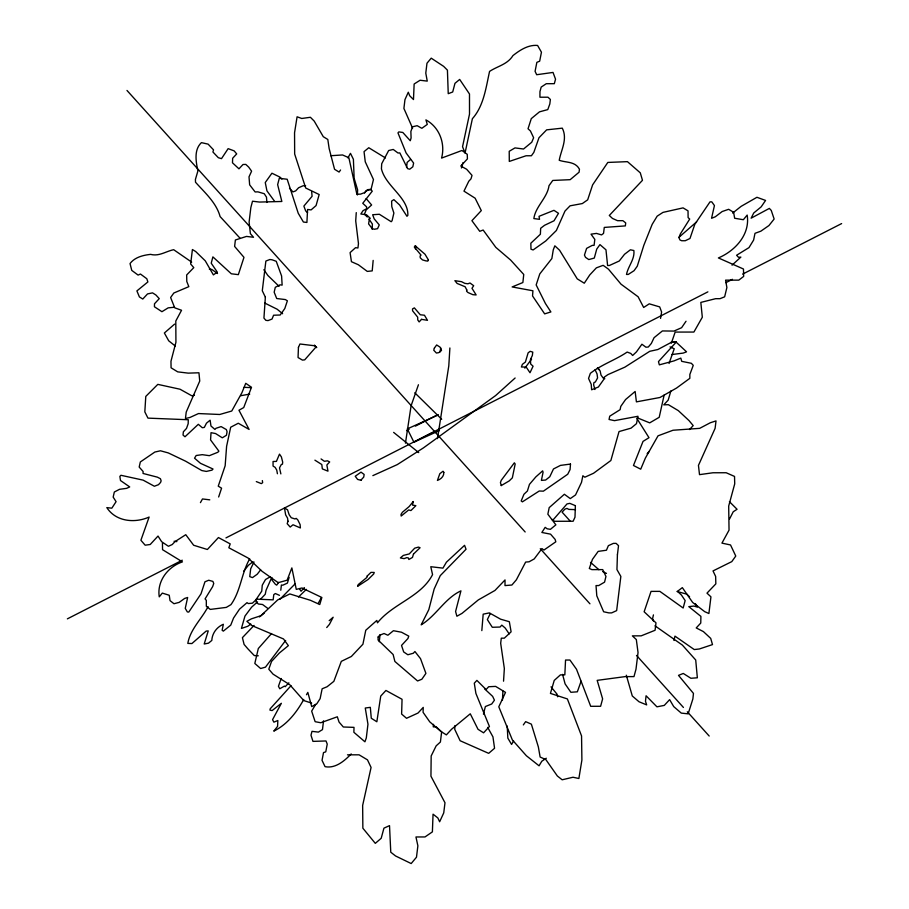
<?xml version="1.0" encoding="UTF-8"?>
<svg xmlns="http://www.w3.org/2000/svg" width="909" height="909" viewBox="0 0 909 909"><rect width="100%" height="100%" fill="white"/><g stroke="black" fill="none" stroke-linecap="round" stroke-linejoin="round"><path stroke-width="1.36" d="M323.536 720.826L322.479 729.62L318.4 732.109L312.003 731.347L310.992 735.188L312.957 741.38L325.99 740.96L327.24 744.096L325.763 751.857L323.513 752.572L322.036 760.344L325.058 766.662C335.489 768.719 344.477 760.913 351.204 753.925M372.213 229.375L372.372 224.046L368.929 218.978M454.932 725.564L454.75 729.359L460.124 740.733L488.667 753.345L494.564 748.266L492.951 736.881L487.713 727.405M502.438 700.18L502.927 691.033M357.362 194.98L357.623 189.913L354.146 178.334L353.396 159.28L350.465 153.348L347.92 157.905M481.827 630.619L483.179 614.166L489.36 612.893L500.62 619.199L509.335 621.711L511.108 631.835L504.313 638.175L501.302 638.175L500.677 643.242L504.347 668.535L503.541 681.193M373.167 260.406L372.213 270.882L367.281 271.405L358.351 264.758L351.431 261.69L350.09 252.611L355.544 247.68L357.941 247.975L358.464 243.567L355.714 220.921L356.26 212.615M449.887 347.977L448.785 365.929L437.479 438.627M379.269 641.72L380.053 634.698M280.779 590.225L281.404 585.032L282.813 585.203L287.38 583.112L289.142 577.397M406.539 167.415L407.152 162.393L410.538 159.45M433.548 724.325L433.241 726.859L436.24 726.859L441.649 731.904L440.399 742.028L436.172 745.834L431.173 755.97L430.946 776.206L444.99 802.761L443.74 812.885L439.649 821.747L437.854 817.952L433.048 814.169L432.389 831.883L424.992 836.95L415.958 836.973L417.879 845.824L416.481 857.21L411.186 863.55L395.574 855.983L390.768 852.199L389.518 825.622L383.939 828.167L381.189 838.291L375.303 843.359L362.861 828.201L362.646 805.431L371.077 767.457L367.486 759.867L359.078 754.822L347.488 754.834M405.459 443.126L411.095 405.766L418.435 384.757M415.413 248.907L415.845 246.18M660.559 318.411L661.604 311.992L659.695 306.901L649.265 303.833L643.663 307.469L638.118 296.777L621.029 284.187L608.451 269.155L603.144 265.326L596.349 267.86L589.725 274.984L584.282 283.21L577.249 278.87L559.592 250.248L554.842 245.828L553.263 249.895L551.854 258.554L539.787 273.904L536.162 284.926L545.434 303.526L550.888 311.935L544.65 313.878L532.538 295.959L532.924 290.778L512.142 286.937L522.88 282.529L523.743 274.473L510.608 260.031L495.814 247.362L483.145 230.034L479.747 231.306L471.919 220.682L481.304 210.593L475.123 198.196L463.976 191.14L468.783 181.221L470.998 178.846L472.021 175.369L466.635 169.244L460.783 166.017L467.419 158.893L467.249 154.314L461.954 150.485L441.569 158.098C445.524 143.452 439.377 127.192 425.923 119.886L427.275 124.408L421.856 128.305L417.14 125.692L412.55 126.783L410.868 131.475L411.095 137.941L410.277 140.747L402.801 132.453L398.846 131.896L397.96 132.862L406.084 152.928L413.618 163.075L412.822 166.802L409.675 169.222L407.562 168.608L399.835 152.917L397.983 152.985L393.233 149.451L388.643 150.542L381.712 163.745L381.428 168.847C385.609 186.288 408.539 197.548 407.846 215.331L406.959 216.285L399.608 204.98L393.87 199.639L391.609 201.105L391.802 206.65L393.881 213.058L392.074 220.751L391.188 221.716L379.348 214.263L372.656 214.74L374.19 218.853L379.269 224.909L377.553 228.682L374.338 229.25L372.236 228.636L368.588 223.909L369.349 219.251L370.247 218.296L366.418 214.729L360.839 214.001L363.032 210.683L366.657 208.706L366.588 206.854L362.759 203.286L372.281 191.151L370.361 189.367L367.372 189.708L364.691 192.583L360.589 194.117L356.885 194.242L348.874 157.746L342.534 154.962L330.728 155.723M462.999 162.62L461.42 167.983M465.056 153.019L472.385 118.715C483.793 105.887 485.951 87.65 489.565 71.413C497.496 66.118 507.461 64.494 512.926 55.619C519.925 50.086 528.254 44.609 537.594 45.45L541.446 52.199L539.673 61.198L536.855 62.335L535.083 71.345L536.674 74.72L553.024 72.436L555.535 79.185L554.32 83.685L546.286 83.708L541.185 87.094L539.957 91.593L539.935 97.218L547.968 97.206L550.377 99.456L549.82 103.956L547.786 109.591L539.48 111.852L531.288 118.624L528.038 128.76L530.436 130.998L533.628 137.748L531.731 142.258L523.539 149.019L514.983 147.906L509.21 151.292L509.301 161.427L526.061 155.769L531.413 155.757L533.833 152.382L538.98 137.736L546.639 129.851L562.285 128.158C567.852 139.054 561.103 149.883 559.228 160.279C566.193 162.825 575.147 161.188 579.453 169.21L579.078 172.199L570.17 179.675L552.752 180.448L549.002 185.686C547.332 197.912 535.492 206.434 533.856 218.58L539.548 219.319L539.026 216.331L553.967 210.331L558.49 213.308L554.024 220.785L544.582 225.284L540.662 228.273L540.378 234.249L530.833 243.226L530.992 249.202L533.117 249.952L545.764 240.965L556.376 230.488L564.989 211.058L570.068 205.82L582.339 203.559L587.68 199.821L592.623 184.868L607.814 162.438L627.449 161.654L640.288 172.835L642.481 180.3L609.303 215.467L612.484 218.444L617.541 220.682L622.87 220.671L625.71 222.91L625.347 225.898L604.28 227.42L603.542 233.397L601.588 234.897L596.44 233.408L591.02 234.17L594.816 239.397L594.088 245.373L592.304 245.373L586.612 248.373L584.453 255.099L585.51 257.338L588.782 259.565L594.304 258.065L596.736 249.1L599.951 244.612L605.973 249.827L607.598 265.508L609.371 265.508L619.256 261.008L624.528 254.281L630.403 249.793L633.868 250.532C634.925 259.36 628.108 266.155 626.494 274.45L628.267 274.438L634.05 270.7L637.266 266.212L643.833 245.282L652.173 224.364L657.184 216.137L662.979 212.388L683.068 207.877L688.033 210.854L688.102 217.581L689.692 219.069L680.307 234.022L678.955 237.76L680.012 239.999L681.705 240.737L685.25 240.737L689.976 238.488L694.828 224.284L710.009 201.855L711.792 201.855L714.44 205.582L711.554 218.285L715.292 216.785L722.144 211.547L728.643 209.297L733.608 212.274L734.654 218.251L743.346 219.728L747.164 215.081C750.323 234.431 735.222 250.816 718.405 257.94L743.471 269.007L743.664 276.416L738.801 280.131L725.587 280.154L726.882 287.551L724.643 296.823L720.008 298.675L715.61 298.686L700.828 302.413L702.316 317.23L693.897 332.058L675.171 332.08L671.331 343.204M664.138 395.063L659.207 417.299L649.708 422.867L637.254 417.799M653.435 614.893L652.594 618.597L653.389 621.006M673.944 640.481L674.967 636.141L694.26 649.56L699.328 648.981L712.497 644.595L710.713 638.391L703.407 631.596L696.226 627.926L700.759 623.063L700.907 616.393L688.806 606.644L693.874 606.064L697.442 607.11L695.362 603.656M483.452 714.122L485.383 706.532L491.724 703.986L494.439 700.191L492.655 696.396L484.554 688.817M439.786 352.158L440.899 348.045M670.876 390.961L668.195 400.096L663.775 404.846L668.354 404.675L678.319 410.629L688.999 420.572L693.192 425.594L689.511 429.548M218.649 496.984L221.569 488.19L218.251 486.156L225.159 465.76L226.602 446.33L230.681 427.23L238.283 423.242L249.1 429.434L238.953 410.254L243.726 407.562L251.498 387.268L245.748 383.314L241.953 392.654L231.738 411.027L219.751 414.481L198.503 413.561L190.026 417.436L185.447 418.526L186.22 412.084L199.741 381.041L198.946 372.781L188.231 373.133L177.698 371.861L171.074 367.804L170.972 361.259L175.926 342.261L175.801 321.013L181.55 310.276L174.721 307.821L170.619 297.527L173.824 293.016L188.833 286.653L186.788 281.506L186.675 274.961L193.787 267.644L190.663 264.008L192.413 249.52L195.719 251.554L205.286 260.86L213.388 274.904L217.285 272.109L211.229 263.212L212.888 256.883L231.318 273.791L238.34 274.643L243.976 257.349L234.613 246.43L235.386 239.987L246.498 236.42L253.509 237.272L250.384 233.624L249.111 222.046L250.85 207.547L252.509 201.219L259.519 202.059L281.847 201.48L277.643 184.641L279.29 178.312L287.187 179.255L298.232 213.251L303.401 222.035L306.912 222.455L307.583 209.468L311.094 209.899L316.059 205.593L319.173 194.537L305.708 188.015L294.664 154.03L294.55 132.782L297.084 116.795L301.754 118.477L310.401 117.284L314.207 121.09L323.274 136.691L327.808 139.463L329.149 148.553L334.557 169.29L339.091 172.062L340.557 170.006M669.047 363.475L674.228 348.749L670.047 346.908M281.211 678.5L278.449 686.272L279.767 688.761L284.415 686.102L285.21 686.681L288.869 682.841M581.09 681.25L577.34 691.817L570.875 692.294L565.091 683.875L562.569 674.376M271.564 577.885L266.053 590.282L265.235 594.281L260.542 599.224M208.047 606.633C201.718 619.006 190.265 629.164 187.811 643.402L191.913 643.549L206.15 631.085L208.241 630.914L204.195 644.004L208.491 643.163L211.808 640.436C212.161 633.243 216.819 627.074 223.353 624.256L222.137 630.244L223.33 631.13L230.75 625.119L233.568 618.006L239.499 609.178L247.021 602.656L248.214 603.542L252.407 603.201L255.815 599.963L261.747 591.134L262.269 585.203L265.496 579.533L270.166 576.851M254.02 561.978L250.679 568.829L249.748 576.613L252.497 577.601L257.213 574.227L260.61 569.886M729.563 518.959L733.233 511.767L737.063 509.279L729.427 501.666M318.161 603.496L321.104 598.042M200.435 502.632L202.48 498.961L209.786 499.836M513.574 740.937L511.585 744.448L507.847 738.131L507.211 726.03M303.776 699.441C296.732 712.247 287.187 724.609 273.768 731.131L277.563 726.405L277.847 720.519L273.87 722.155L272.552 719.655L281.37 703.293L272.121 710.577L269.939 710.099L270.212 708.781L291.005 685.716M306.481 694.749L307.821 692.397L311.719 706.611L316.821 703.759L320.127 698.646L322.138 688.783L327.081 686.761L333.842 681.352L341.318 661.354L351.363 656.48L362.918 644.22L365.77 630.255L376.826 620.449L377.474 622.824C392.938 603.462 421.015 597.031 432.559 574.636L430.786 566.716L442.944 568.125L446.421 562.182L464.567 545.332L466.033 549.252L440.286 575.613L434.15 589.043L428.798 609.678L421.185 624.847C436.184 615.734 444.921 598.236 460.931 590.861L455.591 611.496L456.886 616.234L461.988 613.393L478.316 599.917L494.951 590.464L505.029 579.942L505.006 585.589L511.903 585.021L516.369 579.806L525.641 562.08L529.095 561.785L534.197 558.944L541.969 548.604L543.934 550.059L555.797 541.809L555.149 539.435L550.57 534.162L541.866 532.469L545.173 527.345L547.138 528.799L550.422 529.333L555.865 524.845L547.854 514.199L549.195 507.631L564.375 494.257L570.273 498.609L575.545 494.939L581.521 482.338L582.862 475.759L584.828 477.214L593.554 473.259L610.859 460.522L619.029 431.57L631.039 428.15L636.482 423.662L637.993 416.277L614.473 420.651L609.053 419.481L609.723 416.197L620.108 409.675L620.779 406.391L625.574 399.54L635.141 391.472L636.414 401.869L659.934 397.494L676.569 388.041L689.84 378.326L689.851 374.463L693.26 365.35L691.363 363.305L681.705 361.339L680.818 358.101L674.069 360.873L659.343 364.85L658.457 361.612L676.398 341.92L672.58 341.682L657.832 349.533L649.742 351.306L624.858 367.156L607.871 374.644L604.269 377.144L603.803 379.394L598.383 387.018L591.634 389.779L591.214 384.302L588.543 378.451L590.35 373.338C601.599 364.486 615.393 360.066 627.165 352.067L630.755 353.431L632.653 355.476L636.482 351.851L641.913 344.227L645.935 347.204L648.299 347.011L651.344 343.443L654.06 337.705L662.4 330.944L673.967 331.081L681.614 327.694L686.022 321.252M315.628 704.441L311.662 711.122L315.139 721.689L320.775 722.746L337.319 716.792L339.057 722.064L343.318 726.995L354.01 727.37L353.874 732.29L364.929 741.801L366.304 737.938L367.952 724.223L365.27 708.031L370.327 707.338L371.281 718.246L376.849 721.769L380.735 696.089L385.927 690.465L402.051 699.282L401.619 714.065L406.539 718.292L418.026 713.031L423.23 707.407L423.083 712.326L429.741 721.837L440.797 731.359L446.364 734.881L451.557 729.257L470.271 713.804L478.009 729.291L483.577 732.824L489.428 726.496L475.896 693.408L474.293 683.204L476.895 680.386L486.076 689.545L488.678 686.738L495.621 686.397L505.518 692.385L498.802 706.804L512.335 739.892L526.368 755.743L539.071 765.81L541.787 761.242L546.298 758.231M490.315 613.518L487.349 619.586L492.292 627.278L500.041 627.051L501.813 625.131L505.177 628.017L509.176 633.88M364.554 192.969L366.02 190.924L371.077 189.299L373.463 179.539L365.259 161.813L364.043 151.633L368.77 147.735L385.473 157.961M249.725 558.83C241.487 572.977 240.76 591.009 230.943 604.655L226.307 607.394L210.263 609.416L206.332 606.303L206.32 600.383L205.07 598.906L212.638 586.646L213.74 583.487L212.911 581.408L208.74 580.249L204.968 581.771L201.014 593.816L188.765 612.098L187.345 611.927L185.254 608.382L187.652 597.474L184.663 598.429L179.164 602.383L173.971 603.735L170.04 600.633L169.244 595.259L162.325 593.111L159.257 596.838C156.803 581.146 167.835 566.761 182.448 561.876L162.552 549.684L162.45 543.139M278.665 582.396L276.722 585.135L275.382 584.305L271.961 579.942L271.746 577.476M523.334 724.905L525.663 721.644L531.379 724.166L538.355 746.937L540.128 757.049L545.832 759.572L557.365 776.002L562.16 779.786L573.011 777.24L578.874 778.502L581.896 760.026L581.555 735.949L567.375 698.93L550.434 693.408L554.229 680.432L560.421 674.876L564.83 674.864L565.546 660.048L569.943 660.036L576.522 669.285L590.702 706.304L600.61 706.282L602.622 698.873L597.179 680.364L625.176 676.614L633.982 676.603L635.993 669.194L638.038 652.526L636.323 639.561L632.38 635.868L641.186 635.846L655.082 630.267L655.991 622.858L644.14 611.768L651.049 591.384L659.866 591.373L683.148 608.007L685.159 600.588L681.432 595.043L677.478 591.339L682.341 587.634L692.635 602.428L704.714 611.666L708.895 613.518L710.94 596.849L706.986 593.145L715.837 583.873L715.644 576.465L713.02 570.92L731.779 561.626L735.767 556.058L730.529 544.957L721.939 543.127L729.041 530.152L728.688 506.074L734.722 483.838L734.529 476.43L726.177 472.748L712.963 472.771L699.51 474.646L698.453 465.385L715.11 428.321L716.019 420.912L710.281 422.765L699.691 428.344L673.035 430.241L658.036 435.82L645.39 458.068L640.72 469.18L633.471 465.488L643.027 441.399L648.992 437.683L636.902 418.492M524.834 368.156L531.56 359.18M285.642 640.447L265.473 667.149L260.622 668.524L254.815 663.468L258.315 648.526L271.552 633.539M243.737 571.102L248.464 565.239L252.838 561.853M279.972 599.236L295.232 583.748M326.717 627.54L329.422 624.381L333.16 617.234L329.172 620.688M304.39 587.6L301.038 591.236L299.663 589.066M647.163 453.625L649.367 451.25M254.054 625.437L242.408 637.652L244.101 644.447L247.884 648.844L254.259 655.537L258.27 655.775M259.417 616.927L264.167 613.189M298.504 596.986L306.378 589.373M515.119 378.008L495.598 395.585L423.435 447.887L397.256 464.613L372.86 475.634M257.554 601.872L251.6 607.189L244.964 616.086L241.43 628.426L247.805 626.267L250.816 624.063M678.943 237.317L696.624 221.853M174.596 324.115L164.37 333.001L168.722 340.818L175.323 346.056M732.643 213.07L741.176 206.32L756.936 197.287L765.571 200.435L761.163 206.866L753.731 213.001L751.129 218.183L769.355 208.4L771.264 210.445L774.138 219.035L768.957 225.534L760.844 231.181L754.993 233.318L753.618 240.056L748.982 247.612L736.597 255.259L738.506 257.304L740.858 257.111L732.04 265.178M415.992 440.888L413.89 442.138L407.323 428.9L437.979 415.027M432.639 432.468L413.89 442.138L439.433 430.571M406.618 430.605L409.13 429.321M415.402 426.116L438.024 414.572M67.368 618.859L182.266 560.205M225.955 537.901L707.884 291.857M725.893 282.665L732.438 279.324M742.619 274.12L841.632 223.58M194.458 395.267L191.776 395.767L180.027 389.222L157.814 384.371L145.781 396.415L144.826 411.879L147.951 418.129L188.288 419.742L188.174 423.719L186.515 428.4L183.368 431.798L183.027 435.059L185.004 436.763L198.321 424.298L202.287 427.707L204.32 427.423L206.479 423.174L210.115 420.197L210.968 426.014L214.933 429.423L215.978 428.298L221.114 426.594L226.364 429.582L227.057 431.718L226.443 435.263L222.307 437.808L215.581 433.548L211.024 432.684L210.57 439.922L218.876 451.148L217.83 452.273L209.354 455.67L202.264 454.67L196.151 455.511L194.549 458.204L200.491 463.329L213.036 469.021L211.979 470.146L206.354 471.419L201.809 470.567L185.572 461.17L168.29 452.921L160.473 450.784L154.848 452.046L140.338 461.965L139.179 467.067L143.111 471.476L143.054 473.464L157.427 477.168L160.427 478.736L161.132 480.861L160.575 482.429L158.484 484.69L154.371 486.247L143.122 480.134L120.908 475.282L119.863 476.407L120.499 480.531L129.714 486.929L126.624 488.338L119.488 489.326L114.329 492.019L113.17 497.121L116.079 501.666L111.83 508.188L106.83 507.608C115.807 521.664 134.793 523.47 149.121 517.051L140.895 540.264L145.156 545.195L150.224 544.491L158.018 536.06L161.632 541.696L168.426 546.275L172.255 544.525L174.858 541.719L185.766 534.697L193.651 545.252L207.377 549.502L218.433 537.549L230.204 543.9L228.841 547.763L248.066 558.001L262.167 571.386L278.211 582.669L287.096 580.215L291.857 567.909L296.277 589.373L301.981 587.975L321.866 597.497L319.763 604.53L310.446 600.304L289.846 593.941L277.711 599.906L260.883 615.711L251.35 618.87L246.873 621.324L251.782 625.551L283.517 638.959L288.358 645.651L279.336 653.026L271.53 661.468L268.791 669.206L273.052 674.137L289.755 684.704L303.776 700.555L311.685 703.146M240.794 395.688L249.725 394.108M671.978 354.521L683.148 353.101L686.545 351.828L675.864 341.886L671.285 342.045M174.471 307.253L168.176 307.856L161.938 311.696L154.428 306.765L154.507 303.776L159.257 298.641L155.916 295.005L152.53 292.868L147.519 293.925L142.781 299.05L139.395 296.913L136.895 290.914L147.872 281.949L146.815 278.745L140.44 274.029L138.111 275.097L131.748 270.382L130.032 263.542C134.827 257.202 143.065 255.213 150.576 254.372C159.132 256.633 165.847 251.316 173.676 249.702L191.685 262.122M305.64 185.754L303.14 185.754L298.584 187.765L295.686 190.879L292.948 191.901L289.505 188.254M575.499 509.631L568.807 509.392L566.977 508.392L564.864 509.176L562.103 512.142L570.045 520.948M244.089 387.325L250.929 387.62M209.343 269.132L211.763 269.416L217.524 273.541M174.073 541.264L176.88 541.605M677 591.441L686.795 594.168L689.567 596.759M256.304 481.588L261.337 483.622L262.667 482.679L262.337 480.577M604.815 378.712L603.076 377.939L601.019 375.053L600.145 371.02L597.963 367.838M279.449 595.338L275.359 593.532L273.779 594.656L273.154 599.849L256.372 599.145L256.054 601.747L258.304 603.996L262.553 604.508L267.814 608.428M602.678 571.545L606.462 573.409M264.86 303.117L277.154 309.23L282.631 313.73M321.059 458.943L324.365 461.272L327.501 460.84L329.683 461.931L326.865 464.976L327.979 471.157L322.331 468.896L321.809 464.533L314.912 460.17M654.969 625.812L682.375 645.083L695.715 660.002L697.351 677.796L690.885 678.273L683.284 673.455L678.5 675.364L693.465 693.419L692.874 698.941L688.147 713.849L681.284 713.111L673.728 706.611L669.626 699.635L664.297 705.395L656.934 706.827L646.072 695.76L645.481 701.282L646.663 704.895L639.016 701.759L632.289 695.976L626.312 675.194M393.631 432.389L418.731 452.602M590.52 562.341L598.895 569.693M597.349 368.065L599.292 369.883M307.572 212.672L305.663 210.888L303.867 206.093L312.082 196.31L311.696 191.924M279.074 286.324L267.871 275.472L263.86 269.712M414.788 392.779L441.717 419.276M281.915 179.073L279.927 177.096L271.927 173.221L265.258 182.539L266.939 190.845L274.643 201.378M367.281 217.012L364.441 214.16L366.168 209.911L371.622 204.98L366.134 198.582M240.203 238.374L220.103 216.569C216.353 202.718 204.809 192.64 195.515 182.232L195.412 179.448L197.901 170.994C196.003 161.757 193.697 149.86 201.423 142.633L208.104 144.133L213.535 149.871L212.911 151.985L218.342 157.712L221.512 158.643L228.136 148.644L234.136 150.871L236.692 153.916L232.659 158.246L232.477 162.791L238.965 168.824L242.998 164.506L245.782 164.404L248.668 167.086L251.6 171.165L249.009 176.835L249.645 184.834L255.134 191.958L257.917 191.856L264.258 193.719L266.473 197.128L266.894 202.457M126.987 90.457L525.163 531.97M540.276 548.718L589.941 603.803M636.505 655.434L683.432 707.463M687.295 711.747L709.19 736.029M551.024 686.852L557.047 694.192L557.66 696.794M314.434 345.102L316.116 347.295M595.077 369.758L597.043 373.906L597.577 377.951L595.361 381.996L593.918 382.575L593.634 384.893L594.986 389.507M412.572 128.135L403.903 108.444L404.959 99.638L408.289 92.229L409.686 95.74L413.481 99.547L414.14 84.003L420.06 80.253L427.253 81.117L425.787 73.129L426.969 63.232L431.23 58.165L443.626 66.346L447.421 70.152L448.239 93.684L452.705 91.991L454.966 83.333L459.681 79.435L469.487 94.002L469.51 114.091L462.545 146.735L464.885 152.587M280.87 473.907L279.506 467.885L281.301 464.533L282.449 464.158L282.699 462.147L281.381 456.897L279.495 454.125L276.404 461.397L273.052 461.499L273.064 466.09L275.132 467.351L276.745 470.101L277.415 473.748M570.488 464.067L570.068 469.567L567.727 474.237L543.377 491.167L539.242 491.008L522.402 501.848L521.198 500.95L523.948 494.269L527.402 490.996L529.458 484.372L535.856 476.884L542.65 470.851L543.059 472.305L541.4 480.395L545.65 480.043L549.809 476.714L553.479 468.964L560.478 465.397L570.488 464.067M361.373 479.634L361.35 480.372L357.601 479.418L355.237 476.259L361.021 472.146L364.168 474.475L363.714 477.111L361.373 479.634M378.144 636.97L378.053 639.993L393.131 654.514L394.87 661.445L417.561 680.966L421.867 679.239L425.912 673.399L420.526 658.673L414.913 651.514L413.322 653.253L407.846 654.753L403.676 651.935L401.528 645.435L407.936 638.516L408.777 636.141L401.528 632.232L393.438 630.71L387.882 635.243L384.053 633.505L379.746 635.232L378.144 636.97M617.416 554.774L616.95 569.591L620.847 576.42L616.654 610.609L611.632 612.893L608.916 612.905L603.644 611.768L596.793 595.827L596.02 585.578L598.724 585.566L604.565 582.146L605.939 576.442L602.712 569.613L591.873 569.625L589.305 568.489L592.452 559.376L598.179 551.388L606.451 550.229L608.36 545.673L613.393 543.389L616.097 543.377L618.529 545.661L617.416 554.774M575.374 505.654L574.988 517.21L573.113 521.255L554.57 521.289L552.024 519.562L553.399 519.55L567 503.938L569.818 503.359L575.374 505.654M265.36 297.163L263.94 318.093L265.86 320.332L268.019 320.593L272.03 319.059L273.586 315.23L280.188 315.014L284.801 308.537L287.369 300.811L285.335 299.561L276.7 298.527L274.166 292.187L275.302 287.301L279.983 284.847L282.142 285.108L281.597 275.995L276.245 261.292L272.041 259.781L269.882 259.519L265.871 261.042L262.292 290.766L265.36 297.163M298.436 347.386L298.05 357.532L302.458 360.1L304.708 359.85L315.639 347.42L316.741 347.545L314.73 345.772L299.947 344L298.436 347.386M530.504 359.35L530.629 363.941L533.072 366.225L530.004 372.735L526.163 367.009L521.391 367.009L522.391 364.339L525.402 362.043L528.118 352.862L530.129 351.328L532.765 352.09L532.344 355.533L530.504 359.35M367.191 576.033L366.918 577.397L358.203 584.612L357.623 586.328L368.134 579.465L373.679 573.999L374.235 572.454L370.974 572.386L367.191 576.033M413.22 501.552L412.493 505.109L415.879 505.665L410.913 510.574L408.709 509.926L401.153 516.051L401.028 514.392L402.392 512.278L409.164 506.552L413.22 501.552M443.819 472.396C444.035 476.305 441.047 479.088 437.434 480.429L439.82 473.691L443.035 471.248L443.819 472.396M501.245 485.576L509.256 480.884L512.346 477.85L515.176 464.01L514.358 462.817L501.268 480.282L500.439 482.622L501.245 485.576M434.354 348.136L433.741 350.226L436.422 353.056L438.82 352.624L441.49 350.465L439.99 347.079L436.65 344.966L434.354 348.136M466.851 290.085L466.533 291.175L468.01 292.55L472.919 294.698L476.157 294.948L471.976 288.289L473.68 285.721L469.998 282.994L467.885 283.79L464.817 283.358L461.545 281.688L454.886 280.676L457.136 283.449L465.124 286.744L466.851 290.085M413.493 554.07L412.459 557.433L408.857 559.49L408.459 558.012L406.766 557.649L404.096 558.626L400.358 557.933L403.335 555.422L409.289 553.911L414.697 548.172L418.447 547.104L420.083 547.729L413.493 554.07M288.017 521.243L287.153 523.652L290.198 527.061L293.016 524.754L300.39 527.947L300.095 524.55L297.686 519.721L296.152 518.391L294.959 518.948L291.255 517.732L289.176 514.767L287.551 509.824L284.472 507.949L285.642 514.869L287.517 518.05L288.017 521.243M428.4 259.917L427.741 261.122L425.719 260.838L422.48 259.894L420.276 257.838L420.094 256.065L421.015 255.088L414.334 247.043L415.106 245.714L425.003 254.236L428.4 259.917M421.526 319.354L419.14 321.922L417.765 319.957L417.663 317.127L412.584 310.798L412.516 308.901L414.368 307.89L420.299 314.775L424.458 315.23L427.48 320.32L421.526 319.354"/></g></svg>
